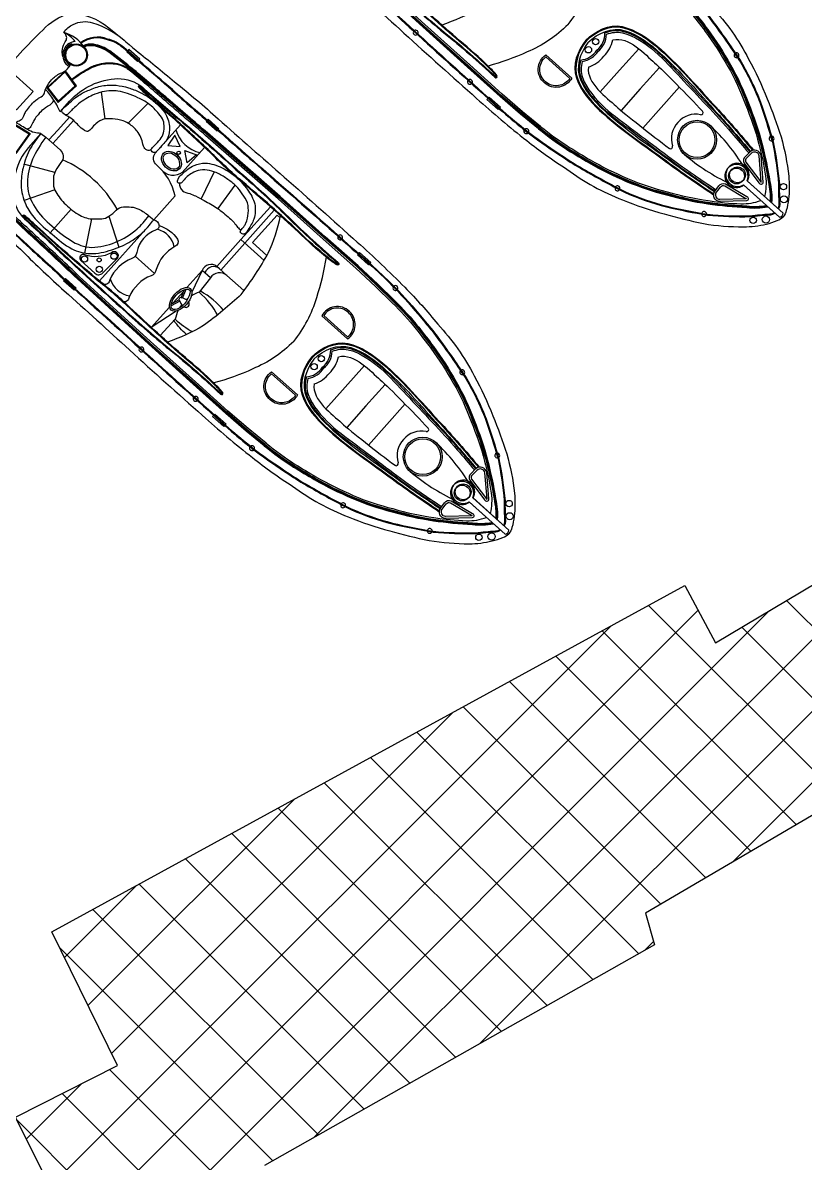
# Model space of a CAD drawing. Header units: metres. Extents: x 343165 to 344976, y 1761609 to 1763237.
# Drawn here: x 343202.4 to 343251.5, y 1762678.8 to 1762750.3 of the extents above; entities that cross this region are included whole.
import ezdxf

# ---------------------------------------------------------------- set-up
doc = ezdxf.new("R2010")
doc.units = ezdxf.units.M
doc.layers.add('PORT', color=5, linetype='Continuous')

msp = doc.modelspace()

# ---------------------------------------------------------------- linework, layer by layer
at = {"color": 32, "true_color": 0xcd6928}
for p, q in [((343205.507, 1762748.898), (343205.489, 1762748.944)), ((343239.817, 1762747.292), (343241.027, 1762748.644)), ((343239.817, 1762747.292), (343238.608, 1762745.94)), ((343241.125, 1762746.121), (343242.332, 1762747.469)), ((343242.433, 1762744.951), (343243.589, 1762746.242)), ((343207.336, 1762745.914), (343207.569, 1762744.239)), ((343241.125, 1762746.121), (343239.919, 1762744.774)), ((343210.266, 1762745.215), (343209.021, 1762743.974)), ((343242.433, 1762744.951), (343241.277, 1762743.659)), ((343205.339, 1762744.346), (343204.615, 1762743.538)), ((343205.605, 1762744.142), (343204.864, 1762743.315)), ((343204.062, 1762742.919), (343204.615, 1762743.538)), ((343204.311, 1762742.697), (343204.864, 1762743.315)), ((343204.429, 1762740.89), (343202.496, 1762741.4)), ((343214.414, 1762740.922), (343213.603, 1762739.227)), ((343204.425, 1762739.802), (343202.501, 1762739.134)), ((343215.722, 1762740.095), (343214.647, 1762738.616)), ((343205.448, 1762738.579), (343204.144, 1762737.102)), ((343216.092, 1762736.67), (343217.94, 1762738.736)), ((343216.339, 1762736.449), (343218.188, 1762738.516)), ((343206.733, 1762737.974), (343206.292, 1762735.831)), ((343207.814, 1762738.133), (343208.436, 1762736.191)), ((343210.307, 1762737.52), (343207.227, 1762734.08)), ((343209.469, 1762735.638), (343210.679, 1762734.556)), ((343213.674, 1762734.743), (343212.724, 1762733.681)), ((343213.674, 1762734.743), (343213.02, 1762733.385)), ((343214.187, 1762734.284), (343213.674, 1762734.743)), ((343212.507, 1762733.439), (343211.834, 1762732.688)), ((343212.342, 1762733.031), (343212.543, 1762733.529)), ((343212.434, 1762732.994), (343212.662, 1762733.559)), ((343212.269, 1762732.809), (343211.719, 1762732.513)), ((343212.222, 1762732.896), (343211.731, 1762732.632)), ((343211.617, 1762732.445), (343210.478, 1762731.172)), ((343212.028, 1762732.193), (343210.478, 1762731.172)), ((343222.622, 1762727.421), (343223.832, 1762728.773)), ((343223.93, 1762726.25), (343225.136, 1762727.598)), ((343222.622, 1762727.421), (343221.412, 1762726.069)), ((343223.93, 1762726.25), (343222.723, 1762724.903)), ((343225.238, 1762725.08), (343226.393, 1762726.371)), ((343225.238, 1762725.08), (343224.082, 1762723.788))]:
    msp.add_line(p, q, dxfattribs=at)
for points in [[(343218.095, 1762766.735, -0.01736), (343220.864, 1762769.684, -0.12634), (343222.542, 1762770.741, -0.172899), (343225.011, 1762769.814, -0.013884), (343226.701, 1762768.414, -0.008973), (343229.131, 1762766.435, -0.01509), (343231.865, 1762764.118, 0.002245), (343236.006, 1762760.462, -0.003342), (343240.584, 1762756.381, -0.016984), (343243.56, 1762753.553, -0.024546), (343245.627, 1762751.243, -0.067942), (343247.917, 1762747.994, -0.033948), (343249.075, 1762745.502, -0.022001), (343249.954, 1762743.106, -0.042872), (343250.432, 1762740.647, -0.059514), (343250.42, 1762739.198, -0.046364), (343250.278, 1762738.495, -0.104882), (343250.081, 1762738.105, -0.104882)], [(343218.095, 1762766.735, 0.01736), (343215.47, 1762763.657, 0.12634), (343214.604, 1762761.873, 0.172899), (343215.798, 1762759.521, 0.013884), (343217.376, 1762757.996, 0.008973), (343219.611, 1762755.8, 0.01509), (343222.216, 1762753.338, -0.002245), (343226.307, 1762749.626, 0.003342), (343230.868, 1762745.527, 0.016984), (343234.008, 1762742.881, 0.024546), (343236.532, 1762741.081, 0.067942), (343240.014, 1762739.164, 0.033948), (343242.619, 1762738.288, 0.022001), (343245.097, 1762737.679, 0.042872), (343247.594, 1762737.476, 0.059514), (343249.033, 1762737.648, 0.046364), (343249.715, 1762737.867, 0.104882), (343250.081, 1762738.105, 0.104882)], [(343228.961, 1762765.916, 0.006424), (343231.509, 1762763.695, 0.002217), (343235.642, 1762760.046, -0.003368), (343240.271, 1762755.951, -0.024633), (343243.122, 1762753.307, -0.015038), (343244.812, 1762751.367, -0.025461), (343245.702, 1762750.245, -0.013839), (343247.41, 1762747.796, -0.040238), (343248.617, 1762745.281, -0.016715), (343249.405, 1762742.79, -0.029693), (343249.794, 1762740.16, 0.015234), (343249.817, 1762738.904, -0.134036), (343249.782, 1762738.702, -0.024879), (343249.751, 1762738.633, -0.024879)], [(343228.993, 1762765.952, 0.006425), (343231.541, 1762763.732, 0.002217), (343235.675, 1762760.083, -0.003368), (343240.303, 1762755.988, -0.024633), (343243.158, 1762753.341, -0.015037), (343244.85, 1762751.399, -0.025439), (343245.742, 1762750.274, -0.013843), (343247.452, 1762747.822, -0.040266), (343248.663, 1762745.298, -0.016729), (343249.453, 1762742.802, -0.029739), (343249.844, 1762740.162, 0.01525), (343249.866, 1762738.908, -0.132389), (343249.828, 1762738.682, -0.028442), (343249.789, 1762738.599, -0.028442)], [(343220.745, 1762763.205), (343220.091, 1762762.473, 0.202722), (343219.018, 1762759.308, 0.178768), (343219.72, 1762757.844, -0.010028), (343221.965, 1762755.746, 0.005356), (343225.715, 1762752.334, 0.016605), (343228.813, 1762749.647, -0.018921), (343232.017, 1762746.848, 0.925873), (343232.145, 1762746.954, 0.041202), (343231.63, 1762747.512, 0.024461), (343229.815, 1762749.142, -0.012888), (343226.332, 1762752.297, 0.019359), (343224.247, 1762754.091, -0.002375), (343221.834, 1762756.166, 0.006386), (343220.335, 1762757.529, 0.013656), (343219.724, 1762758.063, 0.862706), (343219.609, 1762757.959, -0.648089)], [(343234.753, 1762743.621), (343233.62, 1762744.541), (343232.34, 1762745.641), (343230.303, 1762747.487), (343227.49, 1762750.005), (343223.025, 1762754.095, 0.002601), (343220.623, 1762756.341, -0.004411), (343218.58, 1762758.249, -0.013009), (343217.235, 1762759.627, -0.113396), (343216.714, 1762760.583, -0.146005), (343216.726, 1762761.248, -1.595219)], [(343234.784, 1762743.659), (343233.652, 1762744.579), (343232.372, 1762745.678), (343230.336, 1762747.524), (343227.523, 1762750.042), (343223.058, 1762754.131, 0.002601), (343220.657, 1762756.377, -0.004411), (343218.614, 1762758.285, -0.013003), (343217.272, 1762759.66, -0.113337), (343216.761, 1762760.597, -0.144821), (343216.77, 1762761.222, -0.138987)], [(343234.815, 1762743.698), (343233.684, 1762744.617), (343232.405, 1762745.715), (343230.369, 1762747.561), (343227.556, 1762750.078), (343223.092, 1762754.167, 0.002601), (343220.69, 1762756.414, -0.00441), (343218.648, 1762758.321, -0.012997), (343217.309, 1762759.693, -0.113276), (343216.809, 1762760.61, -0.142458), (343216.815, 1762761.198, -0.142458)], [(343234.877, 1762743.774), (343233.747, 1762744.693), (343232.47, 1762745.789), (343230.435, 1762747.634), (343227.622, 1762750.152), (343223.159, 1762754.24, 0.002601), (343220.757, 1762756.486, -0.00441), (343218.717, 1762758.392, -0.002867), (343218.416, 1762758.688, -0.002867)], [(343219.648, 1762757.989, 0.016488), (343219.753, 1762757.88, -0.010023), (343221.999, 1762755.782, 0.005356), (343225.748, 1762752.371, 0.016607), (343228.844, 1762749.685, -0.018921), (343232.051, 1762746.883, -0.01143), (343232.053, 1762746.882, 0.913283), (343232.106, 1762746.925, 0.041174), (343231.596, 1762747.476, 0.024478), (343229.783, 1762749.104, -0.012889), (343226.298, 1762752.261, 0.019362), (343224.216, 1762754.053, -0.002377), (343221.801, 1762756.129, 0.006391), (343220.302, 1762757.492, 0.013664), (343219.692, 1762758.025, -0.000701), (343219.692, 1762758.025, 0.819976), (343219.648, 1762757.989, 0.819976)], [(343220.076, 1762755.989, -0.006425), (343222.564, 1762753.702, -0.002217), (343226.647, 1762749.997, 0.003368), (343231.228, 1762745.849, 0.024633), (343234.174, 1762743.304, 0.015037), (343236.291, 1762741.837, 0.025439), (343237.508, 1762741.075, 0.013843), (343240.134, 1762739.646, 0.040266), (343242.776, 1762738.72, 0.016729), (343245.344, 1762738.211, 0.029739), (343248.01, 1762738.114, -0.01525), (343249.26, 1762738.231, 0.132389), (343249.48, 1762738.293, 0.028442), (343249.559, 1762738.341, 0.028442)], [(343220.109, 1762756.026, -0.006424), (343222.597, 1762753.738, -0.002217), (343226.681, 1762750.033, 0.003368), (343231.261, 1762745.885, 0.024633), (343234.204, 1762743.344, 0.015038), (343236.318, 1762741.878, 0.025461), (343237.532, 1762741.117, 0.013839), (343240.155, 1762739.69, 0.040238), (343242.788, 1762738.768, 0.016715), (343245.35, 1762738.26, 0.029693), (343248.007, 1762738.164, -0.015234), (343249.258, 1762738.28, 0.134036), (343249.455, 1762738.336, 0.024879), (343249.521, 1762738.375, 0.024879)], [(343236.608, 1762750.165, 0.096403), (343238.04, 1762752.915, 0.040538), (343238.647, 1762755.444, 1.92312)], [(343233.315, 1762753.112, -0.033687), (343230.939, 1762751.152, -0.051879), (343228.692, 1762750.124, -1.92312)], [(343242.838, 1762752.66, -0.031588), (343244.36, 1762750.987, -0.004924), (343245.28, 1762749.788, -0.028433), (343246.703, 1762747.581, -0.042917), (343247.81, 1762745.185, -0.035379), (343248.654, 1762742.687, -0.02413), (343249.155, 1762740.283, -0.075408), (343249.261, 1762739.072, -0.075408)], [(343242.872, 1762752.695, -0.031592), (343244.399, 1762751.018, -0.004926), (343245.32, 1762749.818, -0.028436), (343246.746, 1762747.606, -0.042895), (343247.856, 1762745.203, -0.035363), (343248.702, 1762742.699, -0.024111), (343249.204, 1762740.293, -0.077658), (343249.307, 1762739.03, -0.077658)], [(343242.907, 1762752.731, -0.031596), (343244.438, 1762751.048, -0.004928), (343245.36, 1762749.847, -0.02844), (343246.789, 1762747.63, -0.042875), (343247.902, 1762745.221, -0.035347), (343248.75, 1762742.711, -0.024093), (343249.252, 1762740.302, -0.079837), (343249.353, 1762738.989)], [(343242.769, 1762752.589, -0.031581), (343244.283, 1762750.926, -0.00492), (343245.201, 1762749.729, -0.028426), (343246.617, 1762747.532, -0.042959), (343247.717, 1762745.149, -0.035411), (343248.559, 1762742.662, -0.028829), (343248.981, 1762740.645, -0.092336), (343248.915, 1762739.381, -0.080328)], [(343200.899, 1762746.864, -0.01736), (343203.668, 1762749.813, -0.12634), (343205.346, 1762750.87, -0.172899), (343207.815, 1762749.943, -0.013884), (343209.505, 1762748.543, -0.008973), (343211.935, 1762746.564, -0.01509), (343214.669, 1762744.247, 0.002245), (343218.811, 1762740.591, -0.003342), (343223.388, 1762736.51, -0.016984), (343226.365, 1762733.682, -0.024546), (343228.432, 1762731.372, -0.067942), (343230.722, 1762728.123, -0.033948), (343231.88, 1762725.631, -0.022001), (343232.759, 1762723.235, -0.042872), (343233.237, 1762720.776, -0.059514), (343233.224, 1762719.327, -0.046364), (343233.082, 1762718.624, -0.104882), (343232.886, 1762718.234, -0.104882)], [(343204.993, 1762749.657, -0.164393), (343205.578, 1762750.168, -0.188684), (343206.801, 1762750.266, -0.10758), (343208.769, 1762749.175)], [(343236.608, 1762750.165, -0.096403), (343234.033, 1762748.437, -0.040538), (343231.586, 1762747.555, -1.92312)], [(343211.798, 1762746.082, -0.002942), (343209.944, 1762747.693, 0.002013), (343208.756, 1762748.712, 0.130442), (343207.741, 1762749.247, 0.261246), (343206.042, 1762749.018, 0.209197)], [(343211.766, 1762746.044, -0.002941), (343209.912, 1762747.656, 0.002014), (343208.724, 1762748.675, 0.130992), (343207.726, 1762749.2, 0.261832), (343206.072, 1762748.979, 0.261832)], [(343225.711, 1762732.86), (343224.671, 1762733.884), (343223.437, 1762735.035), (343221.377, 1762736.856), (343218.564, 1762739.373), (343214.006, 1762743.36, -0.002601), (343211.509, 1762745.499, 0.004411), (343209.386, 1762747.319, 0.013009), (343207.869, 1762748.503, 0.113396), (343206.861, 1762748.916, 0.146005), (343206.202, 1762748.83, 1.595219)], [(343225.676, 1762732.825), (343224.637, 1762733.848), (343223.404, 1762734.999), (343221.344, 1762736.819), (343218.531, 1762739.336), (343213.974, 1762743.322, -0.002601), (343211.476, 1762745.461, 0.004411), (343209.355, 1762747.281, 0.013003), (343207.84, 1762748.463, 0.113337), (343206.853, 1762748.867, 0.144821), (343206.232, 1762748.789, 0.138987)], [(343225.642, 1762732.79), (343224.603, 1762733.812), (343223.371, 1762734.962), (343221.312, 1762736.782), (343218.499, 1762739.3), (343213.942, 1762743.285, -0.002601), (343211.444, 1762745.424, 0.00441), (343209.323, 1762747.243, 0.012997), (343207.811, 1762748.423, 0.113276), (343206.845, 1762748.818, 0.142458), (343206.261, 1762748.747, 0.142458)], [(343205.483, 1762746.715, -0.043195), (343206.455, 1762747.366, -0.183415), (343208.335, 1762747.719, -0.094511), (343209.31, 1762747.254)], [(343205.512, 1762746.675, -0.043334), (343206.479, 1762747.323, -0.18333), (343208.324, 1762747.671, -0.123985), (343209.536, 1762747.002, 0.015377), (343210.31, 1762746.404)], [(343235.212, 1762748.252), (343236.832, 1762746.802, -0.483063), (343235.127, 1762746.493, -0.50024), (343235.212, 1762748.252, -0.418424)], [(343225.573, 1762732.719), (343224.535, 1762733.741), (343223.304, 1762734.889), (343221.246, 1762736.708), (343218.433, 1762739.226), (343213.877, 1762743.21, -0.002601), (343211.379, 1762745.349, 0.00441), (343209.26, 1762747.167, 0.002867), (343208.933, 1762747.433, 0.002867)], [(343200.899, 1762746.864, 0.01736), (343198.274, 1762743.786, 0.12634), (343197.409, 1762742.002, 0.172899), (343198.603, 1762739.65, 0.013884), (343200.181, 1762738.125, 0.008973), (343202.416, 1762735.929, 0.01509), (343205.02, 1762733.467, -0.002245), (343209.112, 1762729.755, 0.003342), (343213.673, 1762725.656, 0.016984), (343216.813, 1762723.01, 0.024546), (343219.336, 1762721.21, 0.067942), (343222.818, 1762719.293, 0.033948), (343225.423, 1762718.417, 0.022001), (343227.902, 1762717.808, 0.042872), (343230.399, 1762717.605, 0.059514), (343231.837, 1762717.777, 0.046364), (343232.52, 1762717.996, 0.104882), (343232.886, 1762718.234, 0.104882)], [(343204.758, 1762744.683), (343205.355, 1762745.351, -0.202722), (343208.382, 1762746.766, -0.178768), (343209.915, 1762746.231, 0.010028), (343212.248, 1762744.231, -0.005356), (343216.053, 1762740.881, -0.016605), (343219.067, 1762738.098, 0.018921), (343222.202, 1762735.223, -0.925873), (343222.111, 1762735.083, -0.041202), (343221.499, 1762735.534, -0.024461), (343219.679, 1762737.158, 0.012888), (343216.158, 1762740.271, -0.019359), (343214.145, 1762742.145, 0.002375), (343211.817, 1762744.315, -0.006386), (343210.296, 1762745.653, -0.013656), (343209.698, 1762746.202, -0.862706), (343209.788, 1762746.328, 0.648089)], [(343209.763, 1762746.285, -0.016488), (343209.883, 1762746.193, 0.010023), (343212.216, 1762744.193, -0.005356), (343216.021, 1762740.844, -0.016607), (343219.032, 1762738.063, 0.018921), (343222.17, 1762735.185, 0.01143), (343222.172, 1762735.183, -0.913283), (343222.135, 1762735.126, -0.041174), (343221.531, 1762735.572, -0.024478), (343219.713, 1762737.193, 0.012889), (343216.19, 1762740.309, -0.019362), (343214.179, 1762742.181, 0.002377), (343211.849, 1762744.352, -0.006391), (343210.329, 1762745.69, -0.013664), (343209.733, 1762746.238, 0.000701), (343209.733, 1762746.238, -0.819976), (343209.763, 1762746.285, -0.819976)], [(343211.765, 1762746.045, 0.006424), (343214.314, 1762743.824, 0.002217), (343218.447, 1762740.175, -0.003368), (343223.075, 1762736.08, -0.024633), (343225.926, 1762733.436, -0.015038), (343227.617, 1762731.496, -0.025461), (343228.506, 1762730.374, -0.013839), (343230.214, 1762727.925, -0.040238), (343231.422, 1762725.41, -0.016715), (343232.21, 1762722.919, -0.029693), (343232.599, 1762720.29, 0.015234), (343232.621, 1762719.033, -0.134036), (343232.587, 1762718.831, -0.024879), (343232.556, 1762718.762, -0.024879)], [(343211.798, 1762746.082, 0.006425), (343214.346, 1762743.861, 0.002217), (343218.479, 1762740.212, -0.003368), (343223.108, 1762736.117, -0.024633), (343225.962, 1762733.47, -0.015037), (343227.654, 1762731.528, -0.025439), (343228.546, 1762730.403, -0.013843), (343230.256, 1762727.951, -0.040266), (343231.468, 1762725.427, -0.016729), (343232.258, 1762722.931, -0.029739), (343232.648, 1762720.291, 0.01525), (343232.671, 1762719.037, -0.132389), (343232.632, 1762718.811, -0.028442), (343232.594, 1762718.728, -0.028442)], [(343203.55, 1762743.334), (343202.895, 1762742.602, 0.202722), (343201.823, 1762739.437, 0.178768), (343202.524, 1762737.973, -0.010028), (343204.77, 1762735.875, 0.005356), (343208.519, 1762732.463, 0.016605), (343211.617, 1762729.776, -0.018921), (343214.822, 1762726.977, 0.925873), (343214.95, 1762727.083, 0.041202), (343214.434, 1762727.641, 0.024461), (343212.62, 1762729.271, -0.012888), (343209.136, 1762732.426, 0.019359), (343207.052, 1762734.22, -0.002375), (343204.638, 1762736.295, 0.006386), (343203.14, 1762737.658, 0.013656), (343202.528, 1762738.192, 0.862706), (343202.413, 1762738.089, -0.648089)], [(343203.55, 1762743.334), (343203.864, 1762743.094), (343204.756, 1762742.304, -0.448043), (343204.807, 1762741.509, 0.025561), (343204.478, 1762740.99, 0.15676), (343204.343, 1762740.298, 0.144288), (343204.436, 1762739.778, 0.079427), (343205.019, 1762738.966, 0.054179), (343205.891, 1762738.259, 0.127294), (343206.751, 1762737.973, -0.025195), (343207.367, 1762737.967, 0.112656), (343207.818, 1762738.136, 0.061652), (343208.282, 1762738.518, -0.222278), (343208.731, 1762738.722, -0.049109), (343209.205, 1762738.709, -0.09997), (343209.698, 1762738.584, -0.045992), (343210.323, 1762738.164), (343210.632, 1762737.917)], [(343210.632, 1762737.917), (343211.969, 1762739.412, 0.158322), (343210.812, 1762741.358, -0.417676), (343210.727, 1762742.102), (343212.304, 1762743.864)], [(343234.753, 1762743.621, 0.031596), (343236.594, 1762742.285, 0.004928), (343237.89, 1762741.501, 0.02844), (343240.251, 1762740.326, 0.042875), (343242.768, 1762739.486, 0.035347), (343245.356, 1762738.92, 0.024093), (343247.806, 1762738.687, 0.079837), (343249.123, 1762738.731)], [(343234.784, 1762743.659, 0.031592), (343236.62, 1762742.327, 0.004926), (343237.915, 1762741.544, 0.028436), (343240.271, 1762740.371, 0.042895), (343242.781, 1762739.534, 0.035363), (343245.363, 1762738.969, 0.024111), (343247.81, 1762738.736, 0.077658), (343249.076, 1762738.772, 0.077658)], [(343234.816, 1762743.697, 0.031588), (343236.646, 1762742.369, 0.004924), (343237.94, 1762741.587, 0.028433), (343240.29, 1762740.417, 0.042917), (343242.794, 1762739.581, 0.035379), (343245.37, 1762739.018, 0.02413), (343247.814, 1762738.785, 0.075408), (343249.03, 1762738.814, 0.075408)], [(343234.879, 1762743.773, 0.031581), (343236.699, 1762742.453, 0.00492), (343237.989, 1762741.672, 0.028426), (343240.329, 1762740.507, 0.042959), (343242.819, 1762739.677, 0.035411), (343245.384, 1762739.115, 0.028829), (343247.436, 1762738.919, 0.092336), (343248.684, 1762739.124, 0.080328)], [(343213.816, 1762742.454), (343212.413, 1762740.887, -0.406088), (343211.139, 1762741.033)], [(343248.001, 1762742.165), (343247.715, 1762741.889, 0.382221), (343247.641, 1762741.461), (343248.568, 1762740.235, 0.786544), (343248.839, 1762740.281), (343248.697, 1762741.936, 0.616464), (343248.001, 1762742.165, 3.844907)], [(343202.88, 1762736.118, 0.002942), (343201.074, 1762737.783, -0.002013), (343199.93, 1762738.851, -0.130442), (343199.286, 1762739.801, -0.261246), (343199.326, 1762741.515, -0.209197)], [(343202.914, 1762736.154, 0.002941), (343201.107, 1762737.819, -0.002014), (343199.963, 1762738.887, -0.130992), (343199.331, 1762739.82, -0.261832), (343199.368, 1762741.489, -0.261832)], [(343217.557, 1762723.75), (343216.425, 1762724.67), (343215.144, 1762725.77), (343213.108, 1762727.616), (343210.294, 1762730.134), (343205.829, 1762734.224, 0.002601), (343203.428, 1762736.47, -0.004411), (343201.385, 1762738.378, -0.013009), (343200.04, 1762739.756, -0.113396), (343199.518, 1762740.712, -0.146005), (343199.53, 1762741.377, -1.595219)], [(343217.588, 1762723.788), (343216.457, 1762724.708), (343215.177, 1762725.807), (343213.141, 1762727.653), (343210.328, 1762730.171), (343205.863, 1762734.26, 0.002601), (343203.461, 1762736.506, -0.004411), (343201.419, 1762738.414, -0.013003), (343200.076, 1762739.789, -0.113337), (343199.566, 1762740.726, -0.144821), (343199.575, 1762741.351, -0.138987)], [(343217.62, 1762723.827), (343216.488, 1762724.746), (343215.21, 1762725.844), (343213.174, 1762727.69), (343210.361, 1762730.207), (343205.897, 1762734.296, 0.002601), (343203.495, 1762736.543, -0.00441), (343201.453, 1762738.45, -0.012997), (343200.113, 1762739.822, -0.113276), (343199.614, 1762740.739, -0.142458), (343199.619, 1762741.327, -0.142458)], [(343245.817, 1762739.724), (343246.06, 1762740.039, -0.382221), (343246.476, 1762740.16), (343247.797, 1762739.374, -0.786544), (343247.782, 1762739.099), (343246.121, 1762739.058, -0.616464), (343245.817, 1762739.724, -3.844907)], [(343217.682, 1762723.903), (343216.552, 1762724.822), (343215.275, 1762725.918), (343213.24, 1762727.763), (343210.427, 1762730.281), (343205.964, 1762734.369, 0.002601), (343203.562, 1762736.615, -0.00441), (343201.521, 1762738.521, -0.002867), (343201.221, 1762738.817, -0.002867)], [(343202.453, 1762738.118, 0.016488), (343202.558, 1762738.009, -0.010023), (343204.804, 1762735.911, 0.005356), (343208.553, 1762732.5, 0.016607), (343211.648, 1762729.814, -0.018921), (343214.856, 1762727.012, -0.01143), (343214.857, 1762727.011, 0.913283), (343214.91, 1762727.054, 0.041174), (343214.4, 1762727.605, 0.024478), (343212.588, 1762729.233, -0.012889), (343209.102, 1762732.39, 0.019362), (343207.02, 1762734.182, -0.002377), (343204.605, 1762736.258, 0.006391), (343203.107, 1762737.621, 0.013664), (343202.497, 1762738.154, -0.000701), (343202.497, 1762738.154, 0.819976), (343202.453, 1762738.118, 0.819976)], [(343210.632, 1762737.917, -0.291269), (343210.973, 1762737.546, -0.299867), (343210.79, 1762737.28, 0.273478), (343209.573, 1762735.872, -0.28657), (343209.256, 1762735.494, 0.198759), (343207.878, 1762734.152, -0.45148), (343207.498, 1762733.859, -1.463971)], [(343216.12, 1762733.241, 0.033687), (343217.805, 1762735.819, 0.051879), (343218.579, 1762738.166, 1.92312)], [(343210.971, 1762737.556, -0.164009), (343212.126, 1762736.704, -0.407559), (343211.962, 1762736.231, 0.20466), (343210.783, 1762734.79, -0.28657), (343210.466, 1762734.412, 0.198759), (343209.088, 1762733.07, -0.45148), (343208.707, 1762732.777, -1.463971)], [(343202.88, 1762736.118, -0.006425), (343205.368, 1762733.831, -0.002217), (343209.452, 1762730.126, 0.003368), (343214.032, 1762725.978, 0.024633), (343216.979, 1762723.433, 0.015037), (343219.095, 1762721.966, 0.025439), (343220.312, 1762721.204, 0.013843), (343222.938, 1762719.775, 0.040266), (343225.581, 1762718.849, 0.016729), (343228.148, 1762718.34, 0.029739), (343230.815, 1762718.243, -0.01525), (343232.064, 1762718.36, 0.132389), (343232.284, 1762718.422, 0.028442), (343232.363, 1762718.47, 0.028442)], [(343202.913, 1762736.155, -0.006424), (343205.402, 1762733.867, -0.002217), (343209.485, 1762730.162, 0.003368), (343214.066, 1762726.014, 0.024633), (343217.009, 1762723.473, 0.015038), (343219.123, 1762722.007, 0.025461), (343220.337, 1762721.246, 0.013839), (343222.959, 1762719.819, 0.040238), (343225.592, 1762718.897, 0.016715), (343228.155, 1762718.389, 0.029693), (343230.811, 1762718.293, -0.015234), (343232.062, 1762718.409, 0.134036), (343232.26, 1762718.465, 0.024879), (343232.325, 1762718.504, 0.024879)], [(343219.412, 1762730.294, 0.096403), (343220.845, 1762733.044, 0.040538), (343221.452, 1762735.573, 1.92312)], [(343214.752, 1762734.839), (343214.586, 1762734.988, 0.516839), (343213.674, 1762734.743, 0.282905)], [(343215.214, 1762734.426), (343214.752, 1762734.839, 0.545737), (343213.846, 1762734.589, 0.282905)], [(343216.278, 1762733.473), (343215.214, 1762734.426, 0.462925), (343214.187, 1762734.284), (343213.471, 1762733.379)], [(343216.12, 1762733.241, -0.033687), (343213.743, 1762731.281, -0.051879), (343211.496, 1762730.253, -1.92312)], [(343225.574, 1762732.718, -0.031581), (343227.087, 1762731.055, -0.00492), (343228.005, 1762729.858, -0.028426), (343229.422, 1762727.661, -0.042959), (343230.522, 1762725.278, -0.035411), (343231.363, 1762722.791, -0.028829), (343231.785, 1762720.774, -0.092336), (343231.719, 1762719.51, -0.080328)], [(343225.642, 1762732.789, -0.031588), (343227.165, 1762731.116, -0.004924), (343228.085, 1762729.917, -0.028433), (343229.507, 1762727.71, -0.042917), (343230.614, 1762725.314, -0.035379), (343231.459, 1762722.816, -0.02413), (343231.96, 1762720.412, -0.075408), (343232.065, 1762719.201, -0.075408)], [(343225.677, 1762732.824, -0.031592), (343227.203, 1762731.147, -0.004926), (343228.124, 1762729.947, -0.028436), (343229.55, 1762727.735, -0.042895), (343230.66, 1762725.332, -0.035363), (343231.507, 1762722.828, -0.024111), (343232.008, 1762720.422, -0.077658), (343232.112, 1762719.159, -0.077658)], [(343225.711, 1762732.86, -0.031596), (343227.242, 1762731.177, -0.004928), (343228.164, 1762729.976, -0.02844), (343229.593, 1762727.759, -0.042875), (343230.706, 1762725.35, -0.035347), (343231.554, 1762722.841, -0.024093), (343232.057, 1762720.431, -0.079837), (343232.158, 1762719.118)], [(343221.16, 1762731.892), (343222.779, 1762730.442, 0.483063), (343222.898, 1762732.171, 0.50024), (343221.16, 1762731.892, 0.418424)], [(343219.412, 1762730.294, -0.096403), (343216.837, 1762728.566, -0.040538), (343214.391, 1762727.684, -1.92312)], [(343218.017, 1762728.381), (343219.636, 1762726.931, -0.483063), (343217.931, 1762726.622, -0.50024), (343218.017, 1762728.381, -0.418424)], [(343217.557, 1762723.75, 0.031596), (343219.398, 1762722.414, 0.004928), (343220.694, 1762721.63, 0.02844), (343223.056, 1762720.455, 0.042875), (343225.573, 1762719.615, 0.035347), (343228.161, 1762719.049, 0.024093), (343230.61, 1762718.816, 0.079837), (343231.927, 1762718.86)], [(343217.589, 1762723.788, 0.031592), (343219.425, 1762722.456, 0.004926), (343220.719, 1762721.673, 0.028436), (343223.075, 1762720.5, 0.042895), (343225.586, 1762719.663, 0.035363), (343228.168, 1762719.098, 0.024111), (343230.615, 1762718.865, 0.077658), (343231.881, 1762718.901, 0.077658)], [(343217.62, 1762723.826, 0.031588), (343219.451, 1762722.498, 0.004924), (343220.744, 1762721.716, 0.028433), (343223.095, 1762720.546, 0.042917), (343225.598, 1762719.71, 0.035379), (343228.175, 1762719.147, 0.02413), (343230.619, 1762718.914, 0.075408), (343231.834, 1762718.943, 0.075408)], [(343217.683, 1762723.902, 0.031581), (343219.503, 1762722.582, 0.00492), (343220.794, 1762721.801, 0.028426), (343223.134, 1762720.636, 0.042959), (343225.624, 1762719.806, 0.035411), (343228.189, 1762719.244, 0.028829), (343230.24, 1762719.048, 0.092336), (343231.489, 1762719.253, 0.080328)], [(343230.806, 1762722.294), (343230.52, 1762722.018, 0.382221), (343230.446, 1762721.59), (343231.372, 1762720.364, 0.786544), (343231.644, 1762720.41), (343231.501, 1762722.065, 0.616464), (343230.806, 1762722.294, 3.844907)], [(343228.621, 1762719.853), (343228.864, 1762720.168, -0.382221), (343229.281, 1762720.289), (343230.602, 1762719.503, -0.786544), (343230.586, 1762719.228), (343228.926, 1762719.187, -0.616464), (343228.621, 1762719.853, -3.844907)]]:
    msp.add_lwpolyline(points, format="xyb", dxfattribs=at)
for points in [[(343208.964, 1762748.47), (343208.942, 1762748.444), (343209.62, 1762747.837), (343209.656, 1762747.877)], [(343209.689, 1762747.914), (343209.748, 1762747.98), (343209.069, 1762748.587), (343208.997, 1762748.506)], [(343232.275, 1762744.886), (343232.218, 1762744.822), (343231.517, 1762745.45), (343231.578, 1762745.519)], [(343231.611, 1762745.556), (343231.655, 1762745.604), (343232.356, 1762744.976), (343232.308, 1762744.922)], [(343213.958, 1762744.127), (343213.924, 1762744.09), (343214.595, 1762743.49), (343214.637, 1762743.536)], [(343214.67, 1762743.573), (343214.712, 1762743.621), (343214.042, 1762744.221), (343213.991, 1762744.164)], [(343249.857, 1762738.074), (343247.59, 1762740.103)], [(343247.608, 1762740.087), (343249.857, 1762738.074)], [(343250.088, 1762738.332), (343247.821, 1762740.36)], [(343247.838, 1762740.345), (343250.088, 1762738.332)], [(343218.551, 1762738.04), (343218.359, 1762738.212), (343216.82, 1762736.492), (343217.727, 1762735.681)], [(343214.586, 1762734.988), (343216.092, 1762736.67), (343217.546, 1762735.369)], [(343214.833, 1762734.767), (343216.339, 1762736.449)], [(343223.442, 1762735.768), (343223.398, 1762735.72), (343224.1, 1762735.092), (343224.148, 1762735.146)], [(343224.181, 1762735.183), (343224.238, 1762735.246), (343223.536, 1762735.874), (343223.475, 1762735.805)], [(343205.69, 1762733.541), (343205.648, 1762733.494), (343204.977, 1762734.094), (343205.028, 1762734.151)], [(343205.061, 1762734.187), (343205.094, 1762734.225), (343205.765, 1762733.624), (343205.723, 1762733.578)], [(343211.97, 1762731.678), (343211.038, 1762730.663)], [(343215.08, 1762725.015), (343215.023, 1762724.951), (343214.321, 1762725.579), (343214.383, 1762725.648)], [(343214.416, 1762725.685), (343214.459, 1762725.733), (343215.161, 1762725.105), (343215.113, 1762725.051)], [(343232.892, 1762718.461), (343230.626, 1762720.489)], [(343230.643, 1762720.474), (343232.892, 1762718.461)], [(343232.661, 1762718.203), (343230.395, 1762720.232)], [(343230.412, 1762720.216), (343232.661, 1762718.203)]]:
    msp.add_lwpolyline(points, dxfattribs=at)
for points in [[(343235.206, 1762748.125), (343236.706, 1762746.782, -0.460147), (343235.191, 1762746.568, -0.47706)], [(343248.088, 1762742.077), (343247.796, 1762741.795, 0.383069), (343247.743, 1762741.531), (343248.68, 1762740.291, 0.853636), (343248.715, 1762740.284), (343248.574, 1762741.921, 0.613527)], [(343245.914, 1762739.648), (343246.162, 1762739.969, -0.383069), (343246.419, 1762740.05), (343247.754, 1762739.257, -0.853636), (343247.764, 1762739.222), (343246.123, 1762739.182, -0.613527)], [(343208.362, 1762735.507, 0.917705), (343207.977, 1762735.844, -0.209704), (343206.302, 1762735.722, 0.850912), (343206.062, 1762735.355), (343206.946, 1762734.565, 0.435659), (343207.426, 1762734.578)], [(343221.285, 1762731.912), (343222.785, 1762730.57, 0.460147), (343222.831, 1762732.099, 0.47706)], [(343218.011, 1762728.254), (343219.51, 1762726.911, -0.460147), (343217.995, 1762726.697, -0.47706)], [(343230.892, 1762722.206), (343230.601, 1762721.924, 0.383069), (343230.548, 1762721.66), (343231.484, 1762720.42, 0.853636), (343231.52, 1762720.413), (343231.379, 1762722.05, 0.613527)], [(343228.718, 1762719.777), (343228.966, 1762720.098, -0.383069), (343229.223, 1762720.179), (343230.558, 1762719.386, -0.853636), (343230.569, 1762719.351), (343228.927, 1762719.311, -0.613527)]]:
    msp.add_lwpolyline(points, format="xyb", close=True, dxfattribs=at)
for points in [[(343201.585, 1762747.293), (343203.072, 1762745.963), (343202.035, 1762744.804), (343200.548, 1762746.135)], [(343203.932, 1762746.194), (343204.638, 1762745.276), (343205.778, 1762746.306), (343205.092, 1762747.258)], [(343203.999, 1762746.188), (343204.644, 1762745.348), (343205.712, 1762746.313), (343205.085, 1762747.184)], [(343201.9, 1762743.924), (343202.891, 1762743.323), (343201.993, 1762742.077), (343200.97, 1762742.653)], [(343201.913, 1762743.858), (343202.819, 1762743.309), (343201.978, 1762742.142), (343201.043, 1762742.669)], [(343212.285, 1762742.509), (343211.948, 1762743.217), (343211.503, 1762742.571)], [(343212.57, 1762742.254), (343213.311, 1762741.997), (343212.718, 1762741.484)]]:
    msp.add_lwpolyline(points, close=True, dxfattribs=at)
for centre, radius in [((343238.328, 1762749.078), 0.197), ((343205.769, 1762748.247), 0.702), ((343205.769, 1762748.247), 0.652), ((343237.878, 1762748.574), 0.197), ((343244.687, 1762742.933), 1.22), ((343244.687, 1762742.933), 1.22), ((343244.687, 1762742.933), 1.121), ((343244.687, 1762742.933), 1.121), ((343212.192, 1762742.118), 0.105), ((343247.22, 1762740.73), 0.496), ((343247.156, 1762740.659), 0.496), ((343250.099, 1762739.993), 0.202), ((343250.134, 1762739.199), 0.225), ((343248.206, 1762737.88), 0.202), ((343249, 1762737.931), 0.225), ((343206.291, 1762735.457), 0.196), ((343207.21, 1762735.401), 0.127), ((343208.138, 1762735.635), 0.196), ((343207.213, 1762734.81), 0.196), ((343221.133, 1762729.207), 0.197), ((343220.682, 1762728.703), 0.197), ((343227.492, 1762723.062), 1.22), ((343227.492, 1762723.062), 1.22), ((343227.492, 1762723.062), 1.121), ((343227.492, 1762723.062), 1.121), ((343229.961, 1762720.788), 0.496), ((343230.025, 1762720.859), 0.496), ((343232.903, 1762720.122), 0.202), ((343232.939, 1762719.328), 0.225), ((343231.011, 1762718.009), 0.202), ((343231.805, 1762718.06), 0.225)]:
    msp.add_circle(centre, radius, dxfattribs=at)
for centre, radius, start, end in [((343227.05, 1762749.652), 0.153, 329.39171, 125.64084), ((343205.769, 1762748.247), 0.85, 93.94229, 238.84389), ((343204.388, 1762747.476), 2.264, 34.16538, 74.50099), ((343203.984, 1762747.631), 2.264, 40.29508, 63.52762), ((343227.05, 1762749.652), 0.153, 144.26504, 310.76751), ((343237.534, 1762749.616), 1.381, 309.45816, 0.66529), ((343237.534, 1762749.616), 1.48, 309.45816, 357.20792), ((343237.576, 1762749.548), 1.863, 312.44323, 349.04556), ((343205.769, 1762748.247), 0.751, 111.89401, 238.84389), ((343237.255, 1762749.305), 1.381, 275.67413, 326.88125), ((343237.255, 1762749.305), 1.48, 279.1315, 326.88125), ((343247.163, 1762748.227), 0.153, 136.51629, 291.1505), ((343247.163, 1762748.227), 0.153, 309.78556, 117.88123), ((343237.328, 1762749.271), 1.863, 287.29385, 323.89619), ((343230.45, 1762746.563), 0.153, 143.04049, 313.1396), ((343230.45, 1762746.563), 0.153, 331.79978, 124.38031), ((343244.603, 1762743.068), 1.468, 78.10894, 139.91006), ((343244.934, 1762744.631), 0.13, 257.36431, 43.83205), ((343213.959, 1762744.092), 2.01, 195.63827, 257.52574), ((343233.986, 1762743.469), 0.153, 146.44356, 316.85014), ((343233.986, 1762743.469), 0.153, 335.50904, 127.78467), ((343244.544, 1762743.002), 1.468, 136.42936, 198.23048), ((343236.588, 1762734.428), 12.964, 31.49709, 46.5679), ((343249.359, 1762743.012), 0.153, 112.17995, 279.76237), ((343249.359, 1762743.012), 0.153, 298.40013, 93.54218), ((343243.027, 1762742.5), 0.13, 232.50736, 18.9751), ((343252.246, 1762751.921), 12.964, 229.77151, 244.84232), ((343202.057, 1762735.084), 7.186, 29.06922, 66.54181), ((343247.156, 1762740.659), 0.728, 335.83618, 308.28573), ((343247.22, 1762740.73), 0.728, 328.05368, 300.50324), ((343239.699, 1762739.888), 0.153, 158.45819, 326.55386), ((343239.699, 1762739.888), 0.153, 345.18892, 139.82313), ((343245.125, 1762738.281), 0.153, 356.57705, 164.15947), ((343249.795, 1762738.361), 0.294, 282.07706, 354.26235), ((343249.795, 1762738.361), 0.294, 282.07706, 354.26235), ((343245.125, 1762738.281), 0.153, 182.79723, 337.93928), ((343210.499, 1762735.921), 1.444, 11.36973, 75.57389), ((343222.312, 1762736.812), 0.153, 323.19981, 133.29892), ((343222.312, 1762736.812), 0.153, 151.9591, 304.53963), ((343209.302, 1762734.583), 1.444, 194.79416, 262.94165), ((343214.206, 1762731.217), 2.283, 108.79468, 122.1457), ((343225.778, 1762733.639), 0.153, 148.55475, 300.83038), ((343225.778, 1762733.639), 0.153, 319.48927, 129.89585), ((343212.317, 1762732.932), 0.107, 48.16971, 228.16971), ((343213.011, 1762733.08), 0.799, 196.57432, 224.21441), ((343212.246, 1762732.226), 0.799, 53.77223, 79.76509), ((343212.635, 1762732.647), 0.223, 238.97201, 37.31757), ((343214.206, 1762731.217), 2.283, 128.11882, 132.35873), ((343212.246, 1762732.226), 0.799, 44.28515, 44.55446), ((343214.206, 1762731.217), 2.283, 153.6039, 168.35971), ((343214.206, 1762731.217), 2.283, 143.0722, 149.41152), ((343213.011, 1762733.08), 0.799, 231.78496, 232.05427), ((343209.854, 1762729.781), 0.153, 144.26504, 310.76751), ((343209.854, 1762729.781), 0.153, 329.39171, 125.64084), ((343220.339, 1762729.745), 1.381, 309.45816, 0.66529), ((343220.339, 1762729.745), 1.48, 309.45816, 357.20792), ((343220.38, 1762729.677), 1.863, 312.44323, 349.04556), ((343220.06, 1762729.434), 1.381, 275.67413, 326.88125), ((343220.06, 1762729.434), 1.48, 279.1315, 326.88125), ((343229.968, 1762728.356), 0.153, 136.51629, 291.1505), ((343229.968, 1762728.356), 0.153, 309.78556, 117.88123), ((343220.132, 1762729.4), 1.863, 287.29385, 323.89619), ((343213.254, 1762726.693), 0.153, 143.04049, 313.1396), ((343213.254, 1762726.693), 0.153, 331.79978, 124.38031), ((343227.739, 1762724.76), 0.13, 257.36431, 43.83205), ((343227.348, 1762723.131), 1.468, 136.42936, 198.23048), ((343227.408, 1762723.197), 1.468, 78.10894, 139.91006), ((343216.791, 1762723.598), 0.153, 146.44356, 316.85014), ((343216.791, 1762723.598), 0.153, 335.50904, 127.78467), ((343219.393, 1762714.557), 12.964, 31.49709, 46.5679), ((343225.831, 1762722.629), 0.13, 232.50736, 18.9751), ((343232.164, 1762723.141), 0.153, 112.17995, 279.76237), ((343232.164, 1762723.141), 0.153, 298.40013, 93.54218), ((343235.05, 1762732.05), 12.964, 229.77151, 244.84232), ((343229.961, 1762720.788), 0.728, 335.83618, 308.28573), ((343230.025, 1762720.859), 0.728, 328.05368, 300.50324), ((343222.503, 1762720.017), 0.153, 158.45819, 326.55386), ((343222.503, 1762720.017), 0.153, 345.18892, 139.82313), ((343227.929, 1762718.41), 0.153, 182.79723, 337.93928), ((343227.929, 1762718.41), 0.153, 356.57705, 164.15947), ((343232.6, 1762718.49), 0.294, 282.07706, 354.26235), ((343232.6, 1762718.49), 0.294, 282.07706, 354.26235)]:
    msp.add_arc(centre, radius, start, end, dxfattribs=at)
for centre, major_axis, ratio in [((343211.741, 1762741.593), (0.499, -0.489), 0.758117), ((343212.317, 1762732.932), (-0.605, -0.676), 0.533092)]:
    msp.add_ellipse(centre, major_axis=major_axis, ratio=ratio, dxfattribs=at)
for start_param, end_param in [(0.830012, 1.576846), (4.712389, 5.232342)]:
    msp.add_ellipse((343212.726, 1762732.523), major_axis=(1.987, -1.778), ratio=0.425319, start_param=start_param, end_param=end_param, dxfattribs=at)
for points, knots in [([(343237.712, 1762749.176), (343238.328, 1762749.758), (343239.147, 1762750.217), (343240.842, 1762749.833), (343241.578, 1762749.312), (343243.514, 1762747.675), (343244.545, 1762746.399), (343246.562, 1762744.243), (343247.385, 1762743.285), (343248.229, 1762742.281)], [0, 0, 0, 0, 0.0462196, 0.0462196, 0.0924392, 0.0924392, 0.1947325, 0.1947325, 0.2709084, 0.2709084, 0.2709084, 0.2709084]), ([(343237.746, 1762749.14), (343238.38, 1762749.739), (343239.225, 1762750.176), (343240.944, 1762749.729), (343241.678, 1762749.174), (343243.602, 1762747.506), (343244.643, 1762746.232), (343246.602, 1762744.121), (343247.377, 1762743.217), (343248.175, 1762742.268)], [0, 0, 0, 0, 0.0480884, 0.0480884, 0.0961768, 0.0961768, 0.1985377, 0.1985377, 0.2704106, 0.2704106, 0.2704106, 0.2704106]), ([(343237.848, 1762749.032), (343238.496, 1762749.644), (343239.331, 1762750.033), (343241.043, 1762749.506), (343241.772, 1762748.913), (343243.697, 1762747.185), (343244.776, 1762745.889), (343246.657, 1762743.829), (343247.354, 1762743.015), (343248.042, 1762742.199)], [0, 0, 0, 0, 0.0508337, 0.0508337, 0.1016674, 0.1016674, 0.2060328, 0.2060328, 0.2709084, 0.2709084, 0.2709084, 0.2709084]), ([(343238.915, 1762749.632), (343239.09, 1762749.706), (343239.856, 1762749.928), (343241.788, 1762749.041), (343243.728, 1762746.843), (343246.021, 1762744.519), (343247.428, 1762742.851), (343248.004, 1762742.168)], [0.0234044, 0.0234044, 0.0234044, 0.0234044, 0.0350942, 0.0739111, 0.138251, 0.2165713, 0.2709084, 0.2709084, 0.2709084, 0.2709084]), ([(343237.712, 1762749.176), (343237.202, 1762748.5), (343236.836, 1762747.635), (343237.405, 1762745.993), (343238.004, 1762745.319), (343239.845, 1762743.576), (343241.227, 1762742.691), (343243.592, 1762740.925), (343244.636, 1762740.213), (343245.727, 1762739.485)], [0, 0, 0, 0, 0.0462196, 0.0462196, 0.0924392, 0.0924392, 0.1947325, 0.1947325, 0.2709084, 0.2709084, 0.2709084, 0.2709084]), ([(343237.752, 1762749.146), (343237.226, 1762748.45), (343236.885, 1762747.562), (343237.52, 1762745.903), (343238.152, 1762745.234), (343240.023, 1762743.507), (343241.404, 1762742.612), (343243.718, 1762740.899), (343244.702, 1762740.229), (343245.733, 1762739.54)], [0, 0, 0, 0, 0.0480884, 0.0480884, 0.0961768, 0.0961768, 0.1985377, 0.1985377, 0.2704106, 0.2704106, 0.2704106, 0.2704106]), ([(343237.87, 1762749.057), (343237.333, 1762748.346), (343237.039, 1762747.473), (343237.752, 1762745.83), (343238.422, 1762745.17), (343240.352, 1762743.448), (343241.76, 1762742.518), (343244.014, 1762740.876), (343244.901, 1762740.273), (343245.787, 1762739.68)], [0, 0, 0, 0, 0.0508337, 0.0508337, 0.1016674, 0.1016674, 0.2060328, 0.2060328, 0.2709084, 0.2709084, 0.2709084, 0.2709084]), ([(343239.012, 1762749.544), (343239.337, 1762749.667), (343239.668, 1762749.716), (343240.742, 1762749.476), (343241.464, 1762748.968), (343242.635, 1762747.949), (343243.141, 1762747.374), (343244.734, 1762745.67), (343245.834, 1762744.547), (343247.216, 1762742.949), (343247.572, 1762742.527), (343247.928, 1762742.104)], [0.0248254, 0.0248254, 0.0248254, 0.0248254, 0.0474598, 0.0474598, 0.0949196, 0.0949196, 0.1423794, 0.1423794, 0.237299, 0.237299, 0.2709084, 0.2709084, 0.2709084, 0.2709084]), ([(343239.404, 1762749.194), (343240.399, 1762749.458), (343241.449, 1762748.256), (343242.64, 1762747.212), (343244.091, 1762745.721), (343245.03, 1762744.719)], [0.0313661, 0.0313661, 0.0313661, 0.0313661, 0.1084744, 0.1084744, 0.1920729, 0.1920729, 0.1920729, 0.1920729]), ([(343237.392, 1762747.93), (343237.338, 1762747.749), (343237.201, 1762746.962), (343238.297, 1762745.141), (343240.695, 1762743.454), (343243.258, 1762741.433), (343245.071, 1762740.219), (343245.814, 1762739.721)], [0.0234044, 0.0234044, 0.0234044, 0.0234044, 0.0350942, 0.0739111, 0.138251, 0.2165713, 0.2709084, 0.2709084, 0.2709084, 0.2709084]), ([(343237.49, 1762747.843), (343237.403, 1762747.507), (343237.392, 1762747.173), (343237.748, 1762746.132), (343238.333, 1762745.47), (343239.475, 1762744.419), (343240.103, 1762743.979), (343241.972, 1762742.585), (343243.209, 1762741.615), (343244.951, 1762740.418), (343245.41, 1762740.111), (343245.869, 1762739.803)], [0.0248254, 0.0248254, 0.0248254, 0.0248254, 0.0474598, 0.0474598, 0.0949196, 0.0949196, 0.1423794, 0.1423794, 0.237299, 0.237299, 0.2709084, 0.2709084, 0.2709084, 0.2709084]), ([(343237.881, 1762747.492), (343237.729, 1762746.475), (343239.04, 1762745.564), (343240.209, 1762744.496), (343241.851, 1762743.218), (343242.95, 1762742.395)], [0.0313661, 0.0313661, 0.0313661, 0.0313661, 0.1084744, 0.1084744, 0.1920729, 0.1920729, 0.1920729, 0.1920729]), ([(343203.449, 1762744.582), (343203.543, 1762744.684), (343203.701, 1762744.856), (343203.983, 1762745.063), (343204.272, 1762745.185), (343204.333, 1762745.372), (343204.353, 1762745.443)], [0, 0, 0, 0, 0.00840925, 0.01405459, 0.02148076, 0.02583256, 0.02583256, 0.02583256, 0.02583256]), ([(343203.449, 1762744.582), (343203.357, 1762744.477), (343203.205, 1762744.301), (343203.03, 1762743.998), (343202.94, 1762743.697), (343202.762, 1762743.616), (343202.693, 1762743.588)], [0, 0, 0, 0, 0.00840925, 0.01405459, 0.02148076, 0.02583256, 0.02583256, 0.02583256, 0.02583256]), ([(343203.864, 1762743.094), (343203.177, 1762742.195), (343202.723, 1762741.244), (343202.703, 1762739.247), (343203.267, 1762738.375), (343204.933, 1762736.939), (343205.798, 1762736.18), (343207.71, 1762736.194), (343208.813, 1762736.658), (343209.85, 1762737.577), (343210.078, 1762737.857), (343210.323, 1762738.164)], [0, 0, 0, 0, 0.0684102, 0.0684102, 0.1368204, 0.1368204, 0.2052306, 0.2052306, 0.2736407, 0.2736407, 0.2974604, 0.2974604, 0.2974604, 0.2974604]), ([(343212.169, 1762741.173), (343212.331, 1762741.339), (343212.248, 1762741.755), (343211.673, 1762742.186), (343211.321, 1762742.13), (343211.157, 1762741.656), (343211.388, 1762741.235), (343211.89, 1762741.042), (343212.071, 1762741.073), (343212.169, 1762741.173)], [0, 0, 0, 0, 1.743273, 1.743273, 3.486547, 3.486547, 5.22982, 5.22982, 6.283185, 6.283185, 6.283185, 6.283185]), ([(343211.777, 1762732.33), (343211.854, 1762732.261), (343212.042, 1762732.262), (343212.689, 1762732.643), (343212.998, 1762733.323), (343212.773, 1762733.678), (343212.211, 1762733.479), (343211.695, 1762732.723), (343211.679, 1762732.418), (343211.777, 1762732.33)], [0, 0, 0, 0, 1.031451, 1.031451, 2.992455, 2.992455, 4.95346, 4.95346, 6.283185, 6.283185, 6.283185, 6.283185]), ([(343220.517, 1762729.305), (343221.133, 1762729.887), (343221.952, 1762730.346), (343223.647, 1762729.962), (343224.383, 1762729.441), (343226.318, 1762727.804), (343227.35, 1762726.528), (343229.367, 1762724.372), (343230.189, 1762723.414), (343231.034, 1762722.41)], [0, 0, 0, 0, 0.0462196, 0.0462196, 0.0924392, 0.0924392, 0.1947325, 0.1947325, 0.2709084, 0.2709084, 0.2709084, 0.2709084]), ([(343220.551, 1762729.269), (343221.185, 1762729.868), (343222.03, 1762730.305), (343223.748, 1762729.858), (343224.483, 1762729.303), (343226.406, 1762727.635), (343227.448, 1762726.361), (343229.406, 1762724.25), (343230.181, 1762723.346), (343230.98, 1762722.397)], [0, 0, 0, 0, 0.0480884, 0.0480884, 0.0961768, 0.0961768, 0.1985377, 0.1985377, 0.2704106, 0.2704106, 0.2704106, 0.2704106]), ([(343220.653, 1762729.161), (343221.3, 1762729.773), (343222.136, 1762730.162), (343223.847, 1762729.635), (343224.576, 1762729.042), (343226.502, 1762727.314), (343227.581, 1762726.018), (343229.462, 1762723.958), (343230.159, 1762723.144), (343230.846, 1762722.328)], [0, 0, 0, 0, 0.0508337, 0.0508337, 0.1016674, 0.1016674, 0.2060328, 0.2060328, 0.2709084, 0.2709084, 0.2709084, 0.2709084]), ([(343221.72, 1762729.761), (343221.894, 1762729.835), (343222.661, 1762730.058), (343224.592, 1762729.17), (343226.533, 1762726.972), (343228.825, 1762724.648), (343230.232, 1762722.98), (343230.808, 1762722.297)], [0.0234044, 0.0234044, 0.0234044, 0.0234044, 0.0350942, 0.0739111, 0.138251, 0.2165713, 0.2709084, 0.2709084, 0.2709084, 0.2709084]), ([(343221.817, 1762729.673), (343222.142, 1762729.796), (343222.473, 1762729.845), (343223.547, 1762729.605), (343224.269, 1762729.097), (343225.44, 1762728.078), (343225.946, 1762727.503), (343227.538, 1762725.799), (343228.638, 1762724.676), (343230.02, 1762723.078), (343230.376, 1762722.656), (343230.733, 1762722.233)], [0.0248254, 0.0248254, 0.0248254, 0.0248254, 0.0474598, 0.0474598, 0.0949196, 0.0949196, 0.1423794, 0.1423794, 0.237299, 0.237299, 0.2709084, 0.2709084, 0.2709084, 0.2709084]), ([(343220.517, 1762729.305), (343220.007, 1762728.629), (343219.64, 1762727.764), (343220.21, 1762726.122), (343220.809, 1762725.448), (343222.65, 1762723.705), (343224.031, 1762722.82), (343226.397, 1762721.054), (343227.44, 1762720.342), (343228.531, 1762719.614)], [0, 0, 0, 0, 0.0462196, 0.0462196, 0.0924392, 0.0924392, 0.1947325, 0.1947325, 0.2709084, 0.2709084, 0.2709084, 0.2709084]), ([(343220.556, 1762729.275), (343220.031, 1762728.579), (343219.69, 1762727.691), (343220.324, 1762726.032), (343220.957, 1762725.363), (343222.827, 1762723.636), (343224.208, 1762722.741), (343226.523, 1762721.028), (343227.506, 1762720.358), (343228.537, 1762719.669)], [0, 0, 0, 0, 0.0480884, 0.0480884, 0.0961768, 0.0961768, 0.1985377, 0.1985377, 0.2704106, 0.2704106, 0.2704106, 0.2704106]), ([(343220.675, 1762729.186), (343220.138, 1762728.475), (343219.844, 1762727.602), (343220.557, 1762725.959), (343221.227, 1762725.299), (343223.157, 1762723.577), (343224.564, 1762722.647), (343226.819, 1762721.005), (343227.705, 1762720.403), (343228.591, 1762719.809)], [0, 0, 0, 0, 0.0508337, 0.0508337, 0.1016674, 0.1016674, 0.2060328, 0.2060328, 0.2709084, 0.2709084, 0.2709084, 0.2709084]), ([(343222.209, 1762729.323), (343223.204, 1762729.587), (343224.253, 1762728.385), (343225.444, 1762727.341), (343226.896, 1762725.85), (343227.834, 1762724.848)], [0.0313661, 0.0313661, 0.0313661, 0.0313661, 0.1084744, 0.1084744, 0.1920729, 0.1920729, 0.1920729, 0.1920729]), ([(343220.196, 1762728.059), (343220.142, 1762727.878), (343220.006, 1762727.091), (343221.101, 1762725.27), (343223.5, 1762723.583), (343226.062, 1762721.562), (343227.876, 1762720.348), (343228.619, 1762719.85)], [0.0234044, 0.0234044, 0.0234044, 0.0234044, 0.0350942, 0.0739111, 0.138251, 0.2165713, 0.2709084, 0.2709084, 0.2709084, 0.2709084]), ([(343220.294, 1762727.972), (343220.208, 1762727.636), (343220.197, 1762727.302), (343220.553, 1762726.261), (343221.138, 1762725.599), (343222.28, 1762724.548), (343222.907, 1762724.108), (343224.777, 1762722.714), (343226.014, 1762721.744), (343227.755, 1762720.547), (343228.214, 1762720.24), (343228.674, 1762719.932)], [0.0248254, 0.0248254, 0.0248254, 0.0248254, 0.0474598, 0.0474598, 0.0949196, 0.0949196, 0.1423794, 0.1423794, 0.237299, 0.237299, 0.2709084, 0.2709084, 0.2709084, 0.2709084]), ([(343220.686, 1762727.621), (343220.534, 1762726.604), (343221.844, 1762725.693), (343223.013, 1762724.625), (343224.655, 1762723.347), (343225.755, 1762722.524)], [0.0313661, 0.0313661, 0.0313661, 0.0313661, 0.1084744, 0.1084744, 0.1920729, 0.1920729, 0.1920729, 0.1920729])]:
    msp.add_open_spline(points, degree=3, knots=knots, dxfattribs=at)
for points in [[(343204.924, 1762748.151), (343204.894, 1762748.468), (343205.042, 1762748.999), (343205.17, 1762749.274), (343205.116, 1762749.51), (343204.993, 1762749.657)], [(343202.897, 1762745.076), (343203.189, 1762745.371), (343203.416, 1762745.533), (343203.717, 1762745.742), (343203.83, 1762746.04), (343204.16, 1762746.613), (343204.699, 1762747.061), (343205.044, 1762747.225), (343205.221, 1762747.372), (343205.405, 1762747.648)], [(343210.47, 1762742.292), (343210.216, 1762742.278), (343209.983, 1762742.538), (343209.867, 1762742.969), (343209.643, 1762743.394), (343209.151, 1762743.886), (343208.71, 1762744.126), (343208.048, 1762744.235), (343207.547, 1762744.235), (343207.008, 1762743.941), (343206.724, 1762743.643), (343206.507, 1762743.458), (343206.285, 1762743.519), (343205.921, 1762743.827), (343205.224, 1762744.417), (343204.861, 1762744.697), (343205.172, 1762745.099), (343205.916, 1762745.712), (343206.581, 1762746.049), (343207.386, 1762746.312), (343208.268, 1762746.348), (343209.041, 1762746.193), (343209.73, 1762745.921), (343210.37, 1762745.556), (343210.953, 1762745.05), (343211.434, 1762744.43), (343211.576, 1762744.01), (343211.612, 1762743.562), (343211.443, 1762742.933), (343211.199, 1762742.629), (343210.877, 1762742.271), (343210.642, 1762742.124), (343210.47, 1762742.292), (343210.596, 1762742.488), (343210.956, 1762742.867), (343211.201, 1762743.249), (343211.284, 1762743.718), (343211.223, 1762744.136), (343210.957, 1762744.555), (343210.304, 1762745.188), (343209.64, 1762745.57), (343208.979, 1762745.835), (343208.387, 1762745.984), (343207.95, 1762746), (343207.407, 1762745.93), (343206.79, 1762745.724), (343206.365, 1762745.5), (343205.919, 1762745.175), (343205.581, 1762744.874), (343205.35, 1762744.652), (343205.166, 1762744.493), (343205.022, 1762744.532)], [(343204.758, 1762744.683), (343204.607, 1762745.013), (343204.369, 1762745.42), (343203.85, 1762746.098)], [(343202.897, 1762745.076), (343202.636, 1762744.753), (343202.499, 1762744.51), (343202.325, 1762744.187), (343202.042, 1762744.042), (343201.509, 1762743.65), (343201.123, 1762743.066), (343200.998, 1762742.705), (343200.872, 1762742.513), (343200.618, 1762742.3)], [(343203.55, 1762743.334), (343203.148, 1762743.383), (343202.717, 1762743.575), (343201.986, 1762744.016)], [(343203.55, 1762743.334), (343202.908, 1762742.407), (343202.439, 1762741.178), (343202.32, 1762740.097), (343202.606, 1762738.872), (343203.193, 1762737.982), (343204.259, 1762737.004), (343205.487, 1762736.099), (343206.668, 1762735.793), (343207.998, 1762736.032), (343209.061, 1762736.488), (343210.043, 1762737.232), (343210.632, 1762737.917)], [(343216.294, 1762737.514), (343216.177, 1762737.362), (343216.056, 1762737.148), (343216.233, 1762737.008), (343216.532, 1762737.268), (343216.902, 1762737.96), (343216.956, 1762738.907), (343216.486, 1762739.826), (343215.856, 1762740.534), (343214.916, 1762741.169), (343213.857, 1762741.464), (343213.158, 1762741.327), (343212.408, 1762740.784), (343212.155, 1762740.467), (343212.124, 1762740.276), (343212.324, 1762740.208), (343212.481, 1762740.354), (343213.029, 1762740.835), (343213.544, 1762741.027), (343214.129, 1762741.002), (343214.665, 1762740.818), (343215.268, 1762740.449), (343215.793, 1762740.026), (343216.182, 1762739.538), (343216.501, 1762738.972), (343216.553, 1762738.335), (343216.407, 1762737.702), (343216.294, 1762737.514)], [(343212.23, 1762740.209), (343212.28, 1762739.961), (343212.437, 1762739.739), (343212.887, 1762739.554), (343213.248, 1762739.408), (343213.798, 1762739.121), (343214.603, 1762738.646), (343214.994, 1762738.351), (343215.387, 1762738.026), (343215.663, 1762737.738), (343215.888, 1762737.455), (343216.095, 1762737.265)]]:
    msp.add_spline(points, degree=3, dxfattribs=at)
for points in [[(343214.997, 1762732.248), (343214.629, 1762732.689), (343214.145, 1762733.122), (343213.536, 1762733.453)], [(343212.683, 1762730.726), (343212.4, 1762730.974), (343212.128, 1762731.269), (343211.889, 1762731.612)]]:
    msp.add_open_spline(points, degree=3, dxfattribs=at)
at = {"layer": 'PORT', "linetype": 'Continuous'}
for p, q in [((343231.055, 1762686.258), (343332.75, 1762787.953)), ((343246.98, 1762697.694), (343279.094, 1762729.807)), ((343220.695, 1762680.389), (343260.404, 1762720.098)), ((343259.376, 1762704.977), (343250.301, 1762714.052)), ((343205.627, 1762674.301), (343244.757, 1762713.431)), ((343207.117, 1762671.301), (343249.225, 1762713.409)), ((343253.72, 1762701.653), (343241.638, 1762713.735)), ((343204.137, 1762677.301), (343239.283, 1762712.447)), ((343250.891, 1762699.992), (343238.735, 1762712.147)), ((343256.548, 1762703.315), (343247.491, 1762712.372)), ((343248.063, 1762698.33), (343235.833, 1762710.56)), ((343245.234, 1762696.668), (343232.931, 1762708.972)), ((343207.984, 1762685.638), (343229.369, 1762707.023)), ((343242.406, 1762695.006), (343230.028, 1762707.384)), ((343241.019, 1762691.904), (343227.126, 1762705.796)), ((343238.152, 1762690.28), (343224.224, 1762704.208)), ((343235.286, 1762688.656), (343221.321, 1762702.621)), ((343206.508, 1762688.652), (343219.456, 1762701.6)), ((343232.42, 1762687.032), (343218.419, 1762701.033)), ((343229.554, 1762685.408), (343215.517, 1762699.445)), ((343226.688, 1762683.784), (343212.614, 1762697.857)), ((343205.031, 1762691.666), (343209.543, 1762696.177)), ((343223.821, 1762682.16), (343209.712, 1762696.27)), ((343220.955, 1762680.536), (343206.809, 1762694.682)), ((343241.415, 1762692.128), (343241.952, 1762692.666)), ((343218.089, 1762678.912), (343204.739, 1762692.262)), ((343219.58, 1762672.931), (343207.866, 1762684.645)), ((343202.647, 1762680.301), (343206.092, 1762683.746)), ((343216.713, 1762671.308), (343204.886, 1762683.135)), ((343213.846, 1762669.685), (343202.073, 1762681.458))]:
    msp.add_line(p, q, dxfattribs=at)
at = {"layer": 'PORT'}
for p, q in [((343245.85, 1762711.39), (343266.106, 1762723.509)), ((343204.242, 1762693.277), (343243.923, 1762714.985)), ((343276.411, 1762714.985), (343241.447, 1762694.443)), ((343243.923, 1762714.985), (343245.85, 1762711.39)), ((343241.447, 1762694.443), (343242.009, 1762692.465)), ((343208.35, 1762684.891), (343204.242, 1762693.277)), ((343242.009, 1762692.465), (343217.578, 1762678.623)), ((343201.973, 1762681.658), (343208.35, 1762684.891)), ((343209.22, 1762667.066), (343201.973, 1762681.658))]:
    msp.add_line(p, q, dxfattribs=at)

doc.saveas('drawing.dxf')
